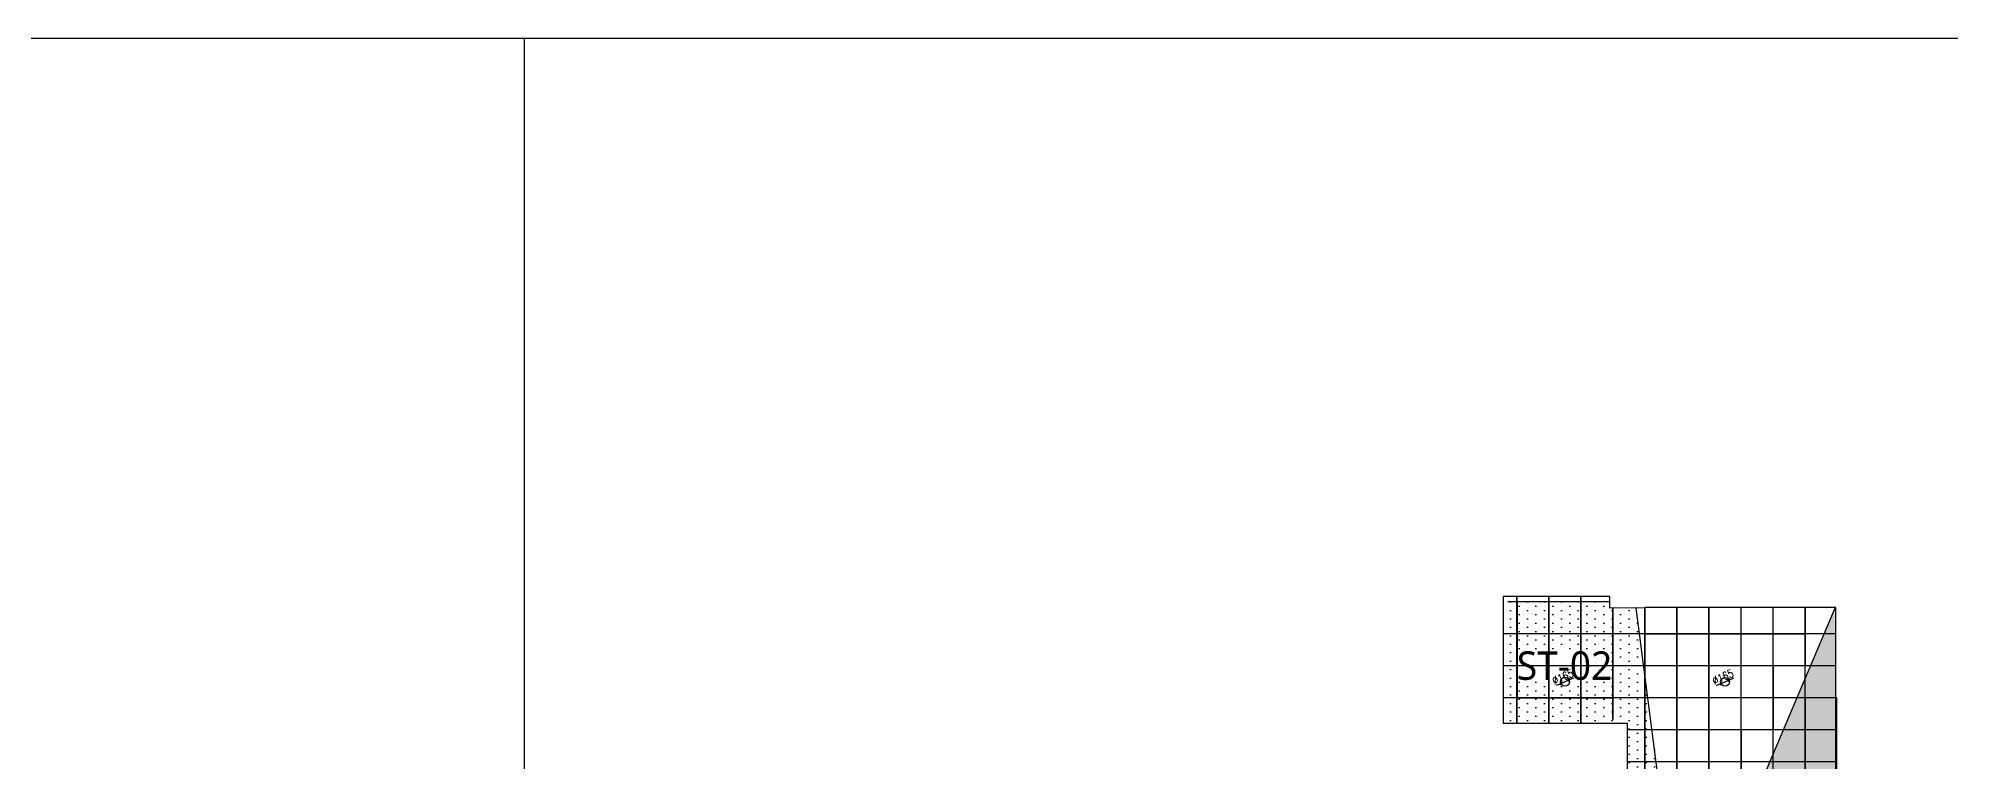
# Model space of a CAD drawing. Header units: millimetres. Extents: x -1989 to 265952, y -5690 to 142265.
# Drawn here: x 99936 to 135781, y 40329 to 53903 of the extents above; entities that cross this region are included whole.
import ezdxf
from ezdxf.enums import TextEntityAlignment as Align

# ---------------------------------------------------------------- set-up
doc = ezdxf.new("R2010")
doc.units = ezdxf.units.MM
for name, color, linetype in [('d地面疏散指示开孔165mm', 91, 'Continuous'), ('F-地材填充', 8, 'Continuous'), ('F-地材造型线', 150, 'Continuous'), ('ST-01水刀', 111, 'Continuous'), ('ST-02整砖', 22, 'Continuous'), ('ST-02算量', 222, 'Continuous'), ('现场实际间隔柱定位', 6, 'Continuous')]:
    doc.layers.add(name, color=color, linetype=linetype)
doc.styles.add('YQ_DIM', font='romancs.shx', dxfattribs={"width": 0.8, "bigfont": '@by-01-hztxt.shx'})
doc.styles.add('黑体', font='Microsoft YaHei.ttf')
doc.dimstyles.new('yq50', dxfattribs={"dimscale": 50, "dimtxt": 3, "dimasz": 1, "dimexe": 1.5, "dimexo": 3, "dimgap": 0.5, "dimtad": 1, "dimdec": 0, "dimdsep": 46, "dimtxsty": 'YQ_DIM', "dimblk": 'YQTICK', "dimcen": 0, "dimclrd": 256, "dimclre": 256, "dimclrt": 7, "dimadec": 1, "dimazin": 2, "dimtfac": 1, "dimtdec": 4, "dimtix": 1, "dimtmove": 2, "dimatfit": 2, "dimfxl": 1, "dimtolj": 1, "dimtzin": 0, "dimarcsym": 0})

# ---------------------------------------------------------------- blocks, each defined once
blk = doc.blocks.new('AWERAWE')
at = {"layer": 'F-地材填充', "color": 8, "linetype": 'Continuous'}
for p, q in [((33873, 427448), (31964, 427448)), ((33875, 427446), (31966, 427446)), ((32133, 425174), (32133, 427547)), ((32135, 425172), (32135, 427545)), ((32733, 425174), (32733, 427547)), ((32735, 425172), (32735, 427545)), ((33333, 425174), (33333, 427547)), ((33335, 425172), (33335, 427545)), ((33933, 425238), (33933, 427337)), ((33935, 425236), (33935, 427335)), ((34533, 413651), (34533, 427337)), ((34535, 413649), (34535, 427335)), ((35133, 413724), (35133, 427338)), ((35135, 413722), (35135, 427336)), ((35733, 413800), (35733, 427339)), ((35735, 413798), (35735, 427337)), ((36333, 413879), (36333, 427340)), ((36335, 413877), (36335, 427338)), ((36933, 413960), (36933, 427340)), ((36935, 413958), (36935, 427338)), ((37533, 414044), (37533, 427341)), ((37535, 414042), (37535, 427339)), ((38107, 426848), (31876, 426848)), ((38109, 426846), (31878, 426846)), ((38108, 426248), (31876, 426248)), ((38110, 426246), (31878, 426246)), ((38108, 425648), (31876, 425648)), ((38110, 425646), (31878, 425646)), ((38109, 425048), (34196, 425048)), ((38111, 425046), (34198, 425046)), ((38109, 424448), (34196, 424448))]:
    blk.add_line(p, q, dxfattribs=at)
blk = doc.blocks.new('YQTICK')
blk.add_line((-1, 0), (1, 0))
at = {"const_width": 0.4}
blk.add_lwpolyline([(0.53, 0.53), (-0.53, -0.53)], dxfattribs=at)
blk = doc.blocks.new('*D314')
at = {"layer": 'DEFPOINTS', "color": 0, "transparency": 16777216}
for p in [(131475, 41797), (131626, 41862)]:
    blk.add_point(p, dxfattribs=at)
at = {"layer": 'd地面疏散指示开孔165mm', "lineweight": -2, "transparency": 16777216}
for p, q in [((131429, 41777), (131383, 41757)), ((131475, 41797), (131626, 41862)), ((131672, 41882), (131718, 41902))]:
    blk.add_line(p, q, dxfattribs=at)
at = {"layer": 'd地面疏散指示开孔165mm', "lineweight": -2, "transparency": 16777216, "xscale": 50, "yscale": 50, "zscale": 50}
for p, rotation in [((131475, 41797), 23.40702549859462), ((131626, 41862), 203.4070254985946)]:
    blk.add_blockref('YQTICK', p, dxfattribs=dict(at, rotation=rotation))
at = {"layer": 'd地面疏散指示开孔165mm', "color": 7, "transparency": 16777216, "insert": (131511, 41921), "char_height": 150, "attachment_point": 5, "rotation": 23.407, "style": 'YQ_DIM'}
blk.add_mtext('\\A1;∅165', dxfattribs=at)
blk = doc.blocks.new('*D315')
at = {"layer": 'DEFPOINTS', "color": 0, "transparency": 16777216}
for p in [(128475, 41799), (128626, 41864)]:
    blk.add_point(p, dxfattribs=at)
at = {"layer": 'd地面疏散指示开孔165mm', "lineweight": -2, "transparency": 16777216}
for p, q in [((128429, 41779), (128383, 41759)), ((128475, 41799), (128626, 41864)), ((128672, 41884), (128718, 41904))]:
    blk.add_line(p, q, dxfattribs=at)
at = {"layer": 'd地面疏散指示开孔165mm', "lineweight": -2, "transparency": 16777216, "xscale": 50, "yscale": 50, "zscale": 50}
for p, rotation in [((128475, 41799), 23.40702549860365), ((128626, 41864), 203.4070254986036)]:
    blk.add_blockref('YQTICK', p, dxfattribs=dict(at, rotation=rotation))
at = {"layer": 'd地面疏散指示开孔165mm', "color": 7, "transparency": 16777216, "insert": (128511, 41923), "char_height": 150, "attachment_point": 5, "rotation": 23.407, "style": 'YQ_DIM'}
blk.add_mtext('\\A1;∅165', dxfattribs=at)

msp = doc.modelspace()

# ---------------------------------------------------------------- hatches: boundary and pattern name
at = {"layer": 'F-地材填充'}
h = msp.add_hatch(dxfattribs=at)
h.set_pattern_fill('DOTS', color=8, scale=100, angle=90)
h.set_pattern_definition([(90, (172774.34, 19437.05), (-158.75, 79.375), [0, -158.75])])
edge = h.paths.add_edge_path()
edge.add_line((122884.9, 32833.6), (122884.9, 32799.8))
edge.add_line((122884.9, 32799.8), (129464, 32151.5))
edge.add_arc((129611.1, 33644.3), 1500, 264.37275, 367.44948)
edge.add_line((131098.4, 33838.8), (129886.9, 43197.4))
edge.add_line((129886.9, 43197.4), (129364.9, 43197.4))
edge.add_line((129364.9, 43197.4), (129364.9, 43407.4))
edge.add_line((129364.9, 43407.4), (127504.9, 43407.4))
edge.add_line((127504.9, 43407.4), (127502.4, 43204.6))
edge.add_line((127502.4, 43204.6), (127415.6, 43203.4))
edge.add_line((127415.6, 43203.4), (127418.1, 41053.2))
edge.add_line((127418.1, 41053.2), (129225.2, 41054.4))
edge.add_line((129225.2, 41054.4), (129225.2, 41104.4))
edge.add_line((129225.2, 41104.4), (129235.2, 41104.4))
edge.add_line((129235.2, 41104.4), (129734.9, 41104.4))
edge.add_line((129734.9, 41104.4), (129734.9, 39954.4))
edge.add_line((129734.9, 39954.4), (129384.9, 39954))
edge.add_line((129384.9, 39954), (129384.9, 38754.4))
edge.add_line((129384.9, 38754.4), (129734.9, 38754.4))
edge.add_line((129734.9, 38754.4), (129734.9, 37154.4))
edge.add_line((129734.9, 37154.4), (129384.9, 37154.4))
edge.add_line((129384.9, 37154.4), (129384.9, 35954.4))
edge.add_line((129384.9, 35954.4), (129734.9, 35954.4))
edge.add_line((129734.9, 35954.4), (129734.9, 34899))
edge.add_line((129734.9, 34899), (128851.6, 34930.6))
edge.add_line((128851.6, 34930.6), (128851.6, 34328.3))
edge.add_line((128851.6, 34328.3), (128550.6, 34331.6))
edge.add_line((128550.6, 34331.6), (128621.8, 32517))
edge.add_line((128621.8, 32517), (128609.3, 32430.8))
edge.add_arc((128607.4, 32431.1), 2, 273.98224, 351.81842, ccw=False)
edge.add_line((128607.5, 32429.1), (128111.4, 32394.6))
edge.add_arc((128111.3, 32396.6), 2, 183.98148, 273.98163, ccw=False)
edge.add_line((128109.3, 32396.4), (128054, 33192.6))
edge.add_line((128054, 33192.6), (122884.9, 32833.4))
edge.add_line((122884.9, 32833.4), (122884.9, 32833.6))
h = msp.add_hatch(dxfattribs=at)
h.set_pattern_fill('DOTS', color=8, scale=100, angle=90)
h.set_pattern_definition([(90, (485915.72, 389097.12), (-158.75, 79.375), [0, -158.75])])
edge = h.paths.add_edge_path()
edge.add_arc((135728.4, 34713.9), 2108.8, 204.32858, 300.76577)
edge.add_line((136807.2, 32901.9), (144275.1, 37852.4))
edge.add_line((144275.1, 37852.4), (144101.1, 38184.2))
edge.add_line((144101.1, 38184.2), (138552.9, 35362.1))
edge.add_line((138552.9, 35362.1), (137441.1, 34724.3))
edge.add_line((137441.1, 34724.3), (137782.8, 34023.3))
edge.add_line((137782.8, 34023.3), (137738, 34000.2))
edge.add_line((137738, 34000.2), (136903.2, 33558.2))
edge.add_line((136903.2, 33558.2), (136429.8, 33303.8))
edge.add_line((136429.8, 33303.8), (135576.3, 32900.1))
edge.add_line((135576.3, 32900.1), (135526.1, 32972))
edge.add_line((135526.1, 32972), (135475.9, 33044))
edge.add_line((135475.9, 33044), (135637.9, 33167.9))
edge.add_line((135637.9, 33167.9), (134851.6, 34213.2))
edge.add_line((134851.6, 34213.2), (134851.6, 34331.1))
edge.add_line((134851.6, 34331.1), (134764.7, 34331.1))
edge.add_arc((130286.3, 31121.5), 5509.9, 35.62879, 38.16063)
edge.add_line((134618.6, 34525.8), (134252.6, 34525.8))
edge.add_arc((145606.2, 34810.3), 11357.2, 179.39086, 181.43511, ccw=False)
edge.add_arc((134100.9, 433804.1), 398873.1, 269.933003, 270.02137, ccw=False)
edge.add_line((133634.5, 34931.3), (133634.9, 35954.4))
edge.add_line((133634.9, 35954.4), (133984.9, 35954.4))
edge.add_line((133984.9, 35954.4), (133984.9, 37154.4))
edge.add_line((133984.9, 37154.4), (133634.9, 37154.4))
edge.add_line((133634.9, 37154.4), (133634.9, 38754.4))
edge.add_line((133634.9, 38754.4), (133984.9, 38754.4))
edge.add_line((133984.9, 38754.4), (133984.9, 39954.4))
edge.add_line((133984.9, 39954.4), (133634.9, 39954.4))
edge.add_line((133634.9, 39954.4), (133605, 43192.6))
edge.add_line((133605, 43192.6), (132252.1, 40009.8))
edge.add_arc((134407.1, 38993.6), 2382.6, 154.75395, 201.87817)
edge.add_line((132196.1, 38105.8), (133806.9, 33845.1))

# ---------------------------------------------------------------- linework, layer by layer
at = {"layer": 'd地面疏散指示开孔165mm'}
for centre in [(128550.6, 41831.3), (131550.6, 41829.3)]:
    msp.add_circle(centre, 82.5, dxfattribs=at)
at = {"layer": 'F-地材造型线'}
for points in [[(122916.9, 32796.6), (129464, 32151.5, 0.4827555), (131098.4, 33838.8), (129884.1, 43218.2), (129391.8, 43213.6), (129391.8, 43427.4), (127394.9, 43427.4), (127394.9, 43227.6), (127394.9, 43227.6), (127394.9, 41054.4), (129714.9, 41054.4), (129717.6, 34930.9), (128851.6, 34928.3), (128845.2, 34328.4), (128550.6, 34331.6), (128611.8, 32598.4), (128692.4, 32585.6), (128667, 32373.3), (128119.4, 32340.3), (128072.3, 33135.7), (122916.9, 32796.6)], [(133617.5, 43222.1), (132252.1, 40009.8, 0.1979507), (132196.1, 38105.8), (133762.5, 33962.5, 0.4812843), (136886.3, 32954.3), (144292.7, 37858.9), (144109.7, 38211.2), (137414.1, 34732.8), (137782.9, 34023.1), (135576.3, 32900.1), (135475.9, 33044), (135637.9, 33167.9), (134849.6, 34215.8), (134851.6, 34331.1), (134764.7, 34331.1), (134618.6, 34525.8), (134252.6, 34525.8), (134252.6, 34931.2), (133631.9, 34931.2), (133625.9, 43222.1), (133617.5, 43222.1)]]:
    msp.add_lwpolyline(points, format="xyb", dxfattribs=at)
at = {"layer": 'ST-01水刀', "color": 241}
msp.add_line((109051.6, -5689.8), (109051.6, 53902.8), dxfattribs=at)
at = {"layer": 'ST-01水刀'}
msp.add_lwpolyline([(130050.5, 42730.3), (133049.6, 42730.3), (133049.6, 43223.4), (130050.5, 43223.4)], close=True, dxfattribs=at)
at = {"layer": 'ST-02整砖', "color": 22}
for points in [[(129444.8, 41528.3), (129444.8, 42728.3), (128851.6, 42728.3), (128851.6, 43328.3), (127651.6, 43330.3), (127651.6, 41528.3)], [(133051.6, 41528.3), (133051.6, 36130.3), (133647.6, 36130.3), (133647.6, 41528.3)]]:
    msp.add_lwpolyline(points, close=True, dxfattribs=at)
at = {"layer": 'ST-02算量', "color": 241}
msp.add_line((74573.3, 53902.8), (186309.8, 53902.8), dxfattribs=at)
at = {"layer": 'ST-02算量', "color": 200}
for points in [[(130651.6, 37328.1), (130651.6, 41528.3), (130649.6, 42128.3), (130051.6, 42128.3), (130049.5, 43219.8), (129391.8, 43213.6), (129391.9, 43429.4), (127394.9, 43429.4), (127394.9, 41056.4), (129714.9, 41056.4), (129714.9, 34930.3)], [(133625.9, 43222.1), (133051.6, 43221.4), (133051.6, 42130.3), (132451.6, 42128.3), (132451.6, 40928.3), (131851.6, 40930.3), (131851.6, 37330.3), (132444.9, 37330.3), (132451.6, 35530.3), (133049.6, 35530.3), (133049.6, 33730.3), (133649.6, 33728.3), (133651.6, 33130.3), (133651.6, 32530.3), (136651.6, 32530.3)], [(137782.9, 34023.1), (135576.3, 32900.1), (135475.9, 33044), (135637.9, 33167.9), (134851.6, 34215.8), (134851.6, 34331.1), (134764.7, 34331.1), (134618.6, 34525.8), (134249.3, 34525.8), (134252.6, 34928.3), (133632.1, 34929.2), (133625.9, 43224.1)]]:
    msp.add_lwpolyline(points, dxfattribs=at)
at = {"layer": '现场实际间隔柱定位', "const_width": 2}
msp.add_lwpolyline([(129714.9, 37154.4), (129714.9, 41056.4), (129295.2, 41056.4), (129295.2, 41054.4), (127394.9, 41054.4), (127394.9, 43227.6), (127394.9, 43227.6), (127394.9, 43427.4), (129391.8, 43427.4), (129391.8, 43217.1), (133625.9, 43222.1), (133625.9, 43109.4), (133631.9, 34931.2, -0.0073154)], format="xyb", dxfattribs=at)

# ---------------------------------------------------------------- block references
at = {"layer": 'ST-01水刀'}
msp.add_blockref('AWERAWE', (95516.9, -384117.5), dxfattribs=at)

# ---------------------------------------------------------------- texts
at = {"color": 241, "ltscale": 5000, "style": '黑体'}
msp.add_text('ST-02', height=534.51, dxfattribs=at).set_placement((128542.4, 42133.8), align=Align.MIDDLE)

# ---------------------------------------------------------------- dimensions: what is measured, and where the dimension line sits
at = {"layer": 'd地面疏散指示开孔165mm'}
for p1, p2, picture, middle in [((128474.9, 41798.6), (128626.3, 41864.1), '*D315', (128510.9, 41923.1)), ((131474.9, 41796.6), (131626.3, 41862.1), '*D314', (131510.9, 41921.1))]:
    dim = msp.add_diameter_dim_2p(p1=p1, p2=p2, dimstyle='yq50', override={"dimzin": 0}, dxfattribs=at)
    dim.commit()
    dim.dimension.update_dxf_attribs({"geometry": picture, "text_midpoint": middle})

doc.saveas('drawing.dxf')
